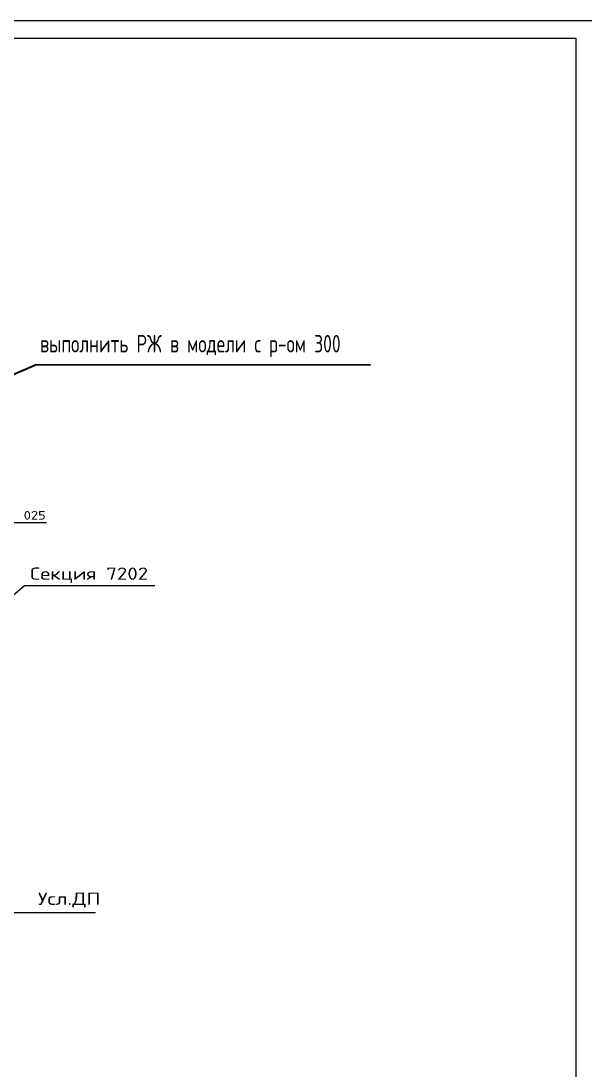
# Model space of a CAD drawing. Header units: millimetres. Extents: x -438477 to 631584, y 118817 to 676146.
# Drawn here: x 213768 to 217790, y 341379 to 348859 of the extents above; entities that cross this region are included whole.
import ezdxf
from ezdxf.enums import TextEntityAlignment as Align

# ---------------------------------------------------------------- set-up
doc = ezdxf.new("R2010")
doc.units = ezdxf.units.MM
doc.linetypes.add('AVEVASOLID', pattern=[7.5, 7.5])
for name, color, linetype in [('20_1', 1, 'CONTINUOUS'), ('20_FORMAT', 140, 'CONTINUOUS'), ('20_TEXT', 1, 'CONTINUOUS')]:
    doc.layers.add(name, color=color, linetype=linetype)
doc.styles.add('SIMPLEX', font='simplex.shx', dxfattribs={"width": 0.7})

msp = doc.modelspace()

# ---------------------------------------------------------------- linework, layer by layer
at = {"layer": '20_1', "color": 6}
msp.add_line((213950.713, 345281.386), (213705.464, 345281.386), dxfattribs=at)
at = {"layer": '20_1', "linetype": 'AVEVASOLID'}
msp.add_line((201743.043, 342502.129), (214299.853, 342502.129), dxfattribs=at)
at = {"layer": '20_1', "color": 30, "lineweight": 40, "ltscale": 25}
msp.add_lwpolyline([(212959.853, 346011.67), (213876.124, 346409.377), (216260.276, 346407.993)], dxfattribs=at)
at = {"layer": '20_FORMAT', "color": 4}
msp.add_lwpolyline([(196827.063, 334008.858), (217852.063, 334008.858), (217852.063, 348858.858), (196827.063, 348858.858)], close=True, dxfattribs=at)
at = {"layer": '20_FORMAT', "color": 7}
msp.add_lwpolyline([(197327.063, 334133.858), (217727.063, 334133.858), (217727.063, 348733.858), (197327.063, 348733.858)], close=True, dxfattribs=at)
at = {"layer": '20_TEXT', "lineweight": -2}
for p, q in [((213560.442, 344636.042), (213793.179, 344834.006)), ((213793.179, 344834.006), (214721.781, 344834.006))]:
    msp.add_line(p, q, dxfattribs=at)

# ---------------------------------------------------------------- texts
at = {"layer": '20_1', "color": 30, "lineweight": 40, "ltscale": 25, "style": 'SIMPLEX', "width": 0.7}
msp.add_text('выполнить РЖ в модели с р-ом 300', height=125, dxfattribs=at).set_placement((213904.387, 346495.337))
at = {"layer": '20_1', "color": 6, "style": 'SIMPLEX'}
msp.add_text('025', height=61.25, dxfattribs=at).set_placement((213786.938, 345303.513), (213944.438, 345303.513), align=Align.ALIGNED)
at = {"layer": '20_1', "ltscale": 3, "style": 'SIMPLEX'}
msp.add_text('Усл.ДП', height=87.5, dxfattribs=at).set_placement((213888.737, 342556.665), (214334.57, 342556.665), align=Align.ALIGNED)
at = {"layer": '20_TEXT', "color": 7, "lineweight": -2, "style": 'SIMPLEX'}
msp.add_text('Секция 7202', height=87.5, dxfattribs=at).set_placement((213832.863, 344874.606), (214674.53, 344874.606), align=Align.ALIGNED)

doc.saveas('drawing.dxf')
